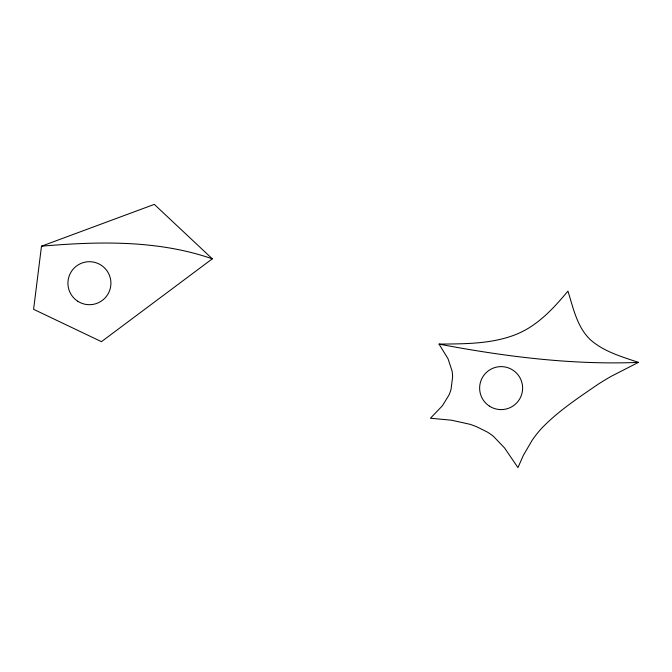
<?xml version="1.0" encoding="UTF-8"?>
<svg xmlns="http://www.w3.org/2000/svg" width="672" height="672" viewBox="0 0 672 672"><rect width="100%" height="100%" fill="white"/><g stroke="black" fill="none" stroke-linecap="round" stroke-linejoin="round"><path stroke-width="1.01" d="M41.488 246.196L33.6 309.313L101.455 341.662L212.31 258.821L154.316 204.38L41.488 246.196C98.406 241.315 157.609 239.837 212.31 258.821M638.4 362.393L611.369 376.236A304.324 304.324 0 0 0 598.097 384.266C578.374 397.799 558.088 411.13 541.472 428.484A110.586 110.586 0 0 0 532.039 440.462L523.295 455.49L517.952 467.62L504.58 447.98L493.576 436.472A52.542 52.542 0 0 0 487.435 432.113L476.876 426.846A86.957 86.957 0 0 0 469.711 424.234L451.542 420.21L430.441 418.236L442.394 405.762L449.014 395.002A39.463 39.463 0 0 0 451.105 388.996L452.592 377.093A37.993 37.993 0 0 0 452.012 370.751L448.048 358.789L439.034 344.106C465.091 343.82 492.156 344.14 516.709 334.169A88.066 88.066 0 0 0 526.798 329.196C543.136 319.704 555.971 305.466 567.941 291.102C573.25 307.936 576.988 326.836 590.218 339.57C603.683 351.674 621.659 356.63 638.4 362.393C571.486 365.081 504.655 356.53 439.034 344.106M77.692 301.216A21.496 21.496 0 0 0 110.888 284.357A21.496 21.496 0 0 0 79.682 264.037A21.496 21.496 0 0 0 77.692 301.216M489.401 406.123A21.496 21.496 0 0 0 522.589 389.256A21.496 21.496 0 0 0 491.392 368.945A21.496 21.496 0 0 0 489.401 406.123"/></g></svg>
